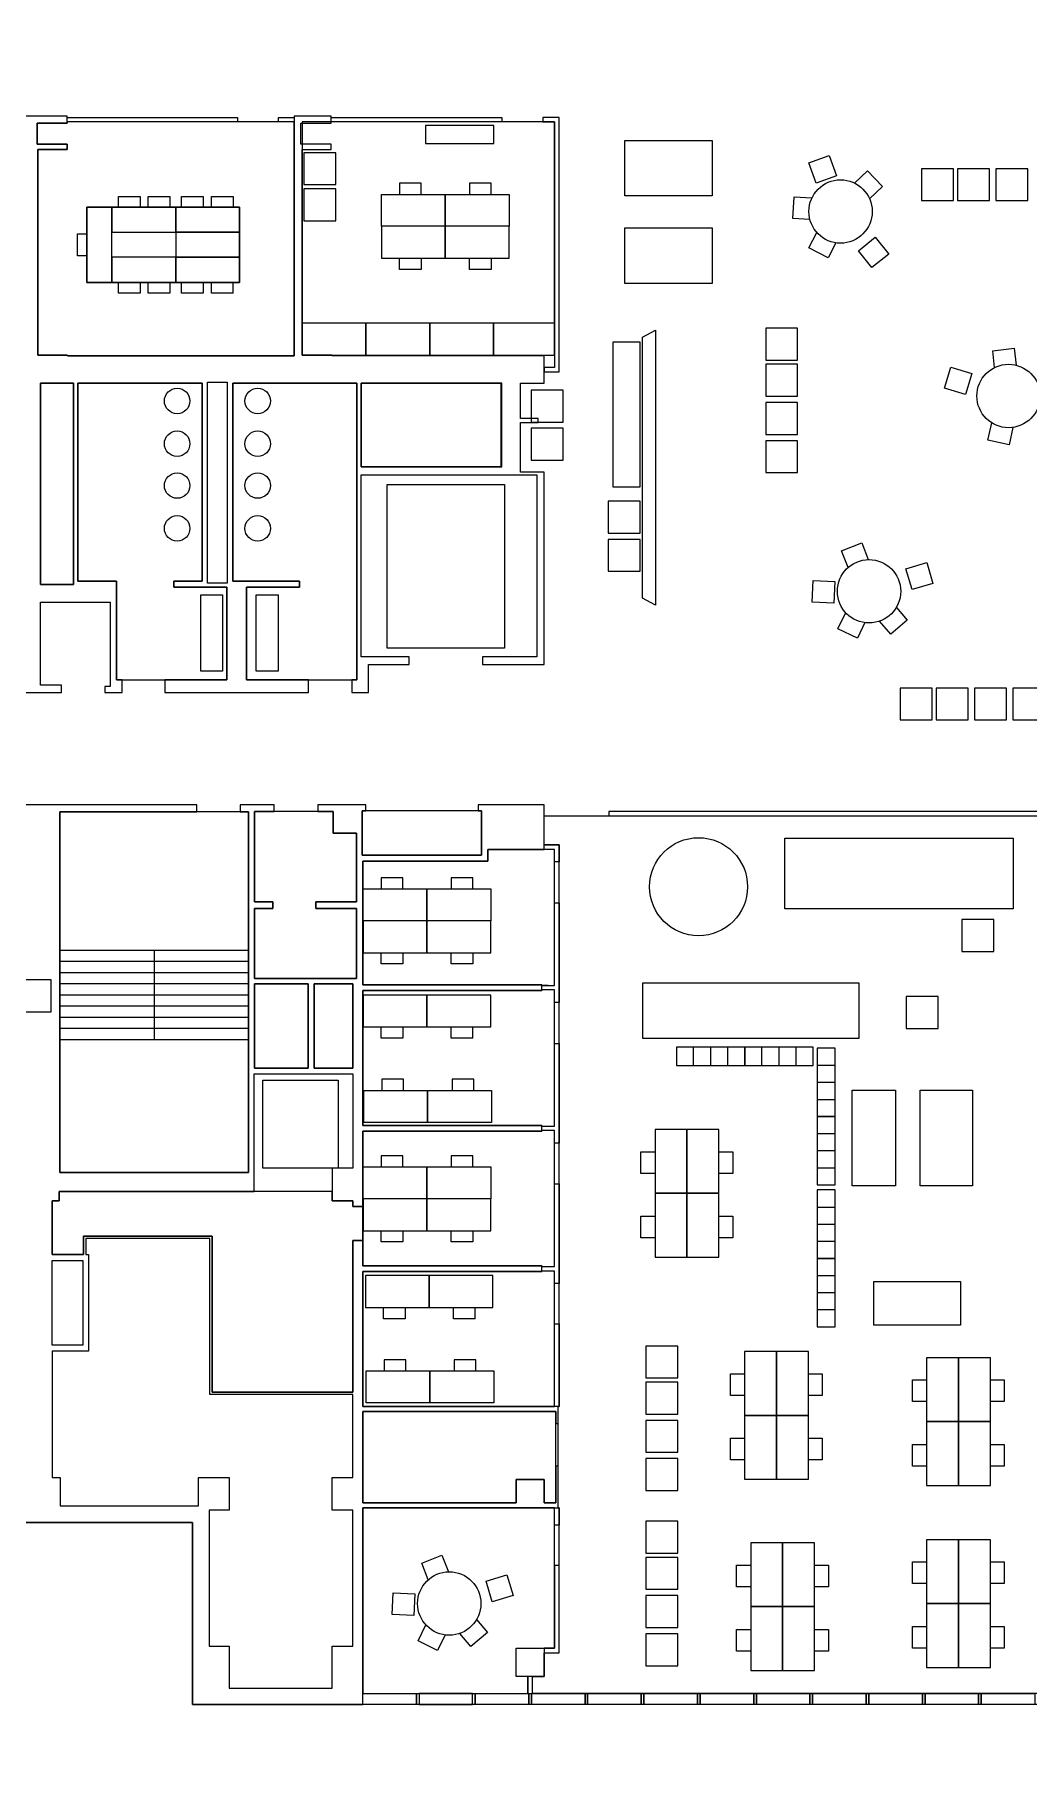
# Model space of a CAD drawing. Extents: x -199 to 9291, y -8332 to -2424.
# Drawn here: x 4863 to 7019, y -8332 to -4594 of the extents above; entities that cross this region are included whole.
import ezdxf

# ---------------------------------------------------------------- set-up
doc = ezdxf.new("R2010")
doc.units = 0
for name, color, linetype in [('0_VOID', 7, 'CONTINUOUS'), ('CHAIR', 142, 'CONTINUOUS'), ('COFFEE', 3, 'CONTINUOUS'), ('ELEVATORS', 2, 'CONTINUOUS'), ('FLOOR', 3, 'CONTINUOUS'), ('FURNITURE', 2, 'CONTINUOUS'), ('MEETING_ROOMS', 1, 'CONTINUOUS'), ('OFFICES', 1, 'CONTINUOUS'), ('STAIRS', 2, 'CONTINUOUS'), ('TOILETS', 40, 'CONTINUOUS'), ('WALLS', 6, 'CONTINUOUS')]:
    doc.layers.add(name, color=color, linetype=linetype)

msp = doc.modelspace()

# ---------------------------------------------------------------- linework, layer by layer
at = {"layer": '0_VOID'}
for points in [[(4876.3, -5786.5), (4947.8, -5786.5), (4947.8, -5350), (4876.3, -5350)], [(5281, -5783.2), (5238.8, -5783.2), (5238.8, -5347.6), (5281, -5347.6)], [(5572, -5350), (5874.4, -5350), (5874.4, -5531.2), (5572, -5531.2)], [(5561.4, -6325.4), (5511.1, -6325.4), (5511.1, -6278.2), (5477.7, -6278.2), (5383.4, -6278.2), (5340.4, -6278.2), (5340.4, -6474.1), (5380.2, -6474.1), (5380.2, -6488.7), (5340.4, -6488.7), (5340.4, -6640.7), (5561.4, -6640.7), (5561.4, -6488.7), (5473.7, -6488.7), (5473.7, -6474.1), (5561.4, -6474.1)], [(5832.9, -6277.4), (5825.6, -6277.4), (5581.8, -6277.4), (5573.6, -6277.4), (5573.6, -6373.3), (5832.9, -6373.3)], [(5340.4, -6835), (5456.6, -6835), (5456.6, -6652.1), (5340.4, -6652.1)], [(5469.6, -6652.1), (5553.3, -6652.1), (5553.3, -6835), (5469.6, -6835)], [(5553.3, -7208.9), (5575.3, -7208.9), (5575.3, -7134.9), (5553.3, -7134.9), (5553.3, -7122.7), (5508.6, -7122.7), (5508.6, -7102.4), (5339.6, -7102.4), (4916.9, -7102.4), (4916.9, -7122.7), (4901.5, -7122.7), (4901.5, -7238.9), (4969.7, -7238.9), (4969.7, -7199.1), (5248.5, -7199.1), (5248.5, -7538), (5553.3, -7538)], [(5553.3, -7542.9), (5243.6, -7542.9), (5243.6, -7204.8), (4974.6, -7204.8), (4974.6, -7238.9), (4980.3, -7238.9), (4980.3, -7448.6), (4901.5, -7448.6), (4901.5, -7722.6), (4919.3, -7722.6), (4919.3, -7784.3), (5219.3, -7784.3), (5219.3, -7722.6), (5285.1, -7722.6), (5285.1, -7793.3), (5242, -7793.3), (5242, -8088.3), (5285.1, -8088.3), (5285.1, -8179.3), (5508.6, -8179.3), (5508.6, -8088.3), (5553.3, -8088.3), (5553.3, -7793.3), (5508.6, -7793.3), (5508.6, -7722.6), (5553.3, -7722.6)], [(5993.9, -7605.5), (5993.9, -7579.5), (5575.3, -7579.5), (5575.3, -7777.8), (5907.7, -7777.8), (5907.7, -7727.4), (5968.7, -7727.4), (5968.7, -7777.8), (5993.9, -7777.8), (5993.9, -7698.2)]]:
    msp.add_lwpolyline(points, close=True, dxfattribs=at)
at = {"layer": 'CHAIR'}
msp.add_line((5293.8, -5154.7), (5293.8, -5131.2), dxfattribs=at)
for points in [[(6602.7, -4900.4), (6558.5, -4916.3), (6542.6, -4872.1), (6586.8, -4856.2), (6602.7, -4900.4)], [(6641.8, -4915.9), (6670, -4889.1), (6702.4, -4923.2), (6674.2, -4949.9)], [(6856.1, -4884.6), (6786.9, -4884.6), (6786.9, -4953.8), (6856.1, -4953.8), (6856.1, -4884.6)], [(6856.1, -4884.6), (6786.9, -4884.6), (6786.9, -4953.8), (6856.1, -4953.8), (6856.1, -4884.6)], [(6934.4, -4884.6), (6865.2, -4884.6), (6865.2, -4953.8), (6934.4, -4953.8), (6934.4, -4884.6)], [(6934.4, -4884.6), (6865.2, -4884.6), (6865.2, -4953.8), (6934.4, -4953.8), (6934.4, -4884.6)], [(7017.3, -4884.6), (6948.1, -4884.6), (6948.1, -4953.8), (7017.3, -4953.8), (7017.3, -4884.6)], [(7017.3, -4884.6), (6948.1, -4884.6), (6948.1, -4953.8), (7017.3, -4953.8), (7017.3, -4884.6)], [(5045.2, -4968.1), (5045.2, -4944.6), (5092.2, -4944.6), (5092.2, -4968.1)], [(5109.8, -4968.1), (5109.8, -4944.6), (5156.8, -4944.6), (5156.8, -4968.1)], [(5182.2, -4968.1), (5182.2, -4944.6), (5229.2, -4944.6), (5229.2, -4968.1)], [(5246.8, -4968.1), (5246.8, -4944.6), (5293.8, -4944.6), (5293.8, -4968.1)], [(6544.8, -4994.8), (6507.5, -4992.3), (6510.6, -4945.4), (6549.2, -4948)], [(4976.7, -5073.2), (4956.9, -5073.2), (4956.9, -5026.2), (4976.7, -5026.2)], [(6601.3, -5045.4), (6584.3, -5077.9), (6542.7, -5056.2), (6559.9, -5023)], [(6649.9, -5062.5), (6686.5, -5033), (6716, -5069.6), (6679.4, -5099.1), (6649.9, -5062.5)], [(5092.2, -5154.7), (5045.2, -5154.7), (5045.2, -5131.2)], [(5092.2, -5131.2), (5092.2, -5154.7)], [(5156.8, -5154.7), (5109.8, -5154.7), (5109.8, -5131.2)], [(5156.8, -5131.2), (5156.8, -5154.7)], [(5229.2, -5154.7), (5182.2, -5154.7), (5182.2, -5131.2)], [(5229.2, -5131.2), (5229.2, -5154.7)], [(5293.8, -5154.7), (5246.8, -5154.7), (5246.8, -5131.2)], [(6518.3, -5299.5), (6518.3, -5230.3), (6449.1, -5230.3), (6449.1, -5299.5), (6518.3, -5299.5)], [(6518.3, -5299.5), (6518.3, -5230.3), (6449.1, -5230.3), (6449.1, -5299.5), (6518.3, -5299.5)], [(6518.3, -5377.8), (6518.3, -5308.6), (6449.1, -5308.6), (6449.1, -5377.8), (6518.3, -5377.8)], [(6518.3, -5377.8), (6518.3, -5308.6), (6449.1, -5308.6), (6449.1, -5377.8), (6518.3, -5377.8)], [(6945.5, -5315.7), (6941.2, -5279.3), (6987.9, -5273.7), (6992.3, -5310.8)], [(6895.7, -5328.9), (6882.1, -5373.9), (6837.1, -5360.3), (6850.7, -5315.3), (6895.7, -5328.9)], [(6518.3, -5460.7), (6518.3, -5391.5), (6449.1, -5391.5), (6449.1, -5460.7), (6518.3, -5460.7)], [(6518.3, -5460.7), (6518.3, -5391.5), (6449.1, -5391.5), (6449.1, -5460.7), (6518.3, -5460.7)], [(6985, -5445.5), (6976.8, -5483.5), (6930.9, -5473.6), (6939.1, -5435.6)], [(6518.3, -5543.6), (6518.3, -5474.4), (6449.1, -5474.4), (6449.1, -5543.6), (6518.3, -5543.6)], [(6518.3, -5543.6), (6518.3, -5474.4), (6449.1, -5474.4), (6449.1, -5543.6), (6518.3, -5543.6)], [(6627.7, -5749.5), (6613.5, -5713.2), (6657.3, -5696.1), (6671.4, -5732.3)], [(6766.5, -5797.3), (6753.1, -5752.3), (6798.1, -5738.8), (6811.5, -5783.8), (6766.5, -5797.3)], [(6598.6, -5779.8), (6596.6, -5826.8), (6549.7, -5824.8), (6551.6, -5777.9), (6598.6, -5779.8)], [(6664.2, -5869), (6647.8, -5902.7), (6605.5, -5882.1), (6622.5, -5847.3)], [(6732.3, -5835.9), (6756, -5863.8), (6720.2, -5894.2), (6696, -5865.7)], [(6809.7, -6010.9), (6740.5, -6010.9), (6740.5, -6080.1), (6809.7, -6080.1), (6809.7, -6010.9)], [(6809.7, -6010.9), (6740.5, -6010.9), (6740.5, -6080.1), (6809.7, -6080.1), (6809.7, -6010.9)], [(6888, -6010.9), (6818.8, -6010.9), (6818.8, -6080.1), (6888, -6080.1), (6888, -6010.9)], [(6888, -6010.9), (6818.8, -6010.9), (6818.8, -6080.1), (6888, -6080.1), (6888, -6010.9)], [(6970.9, -6010.9), (6901.7, -6010.9), (6901.7, -6080.1), (6970.9, -6080.1), (6970.9, -6010.9)], [(6970.9, -6010.9), (6901.7, -6010.9), (6901.7, -6080.1), (6970.9, -6080.1), (6970.9, -6010.9)], [(7053.8, -6010.9), (6984.6, -6010.9), (6984.6, -6080.1), (7053.8, -6080.1), (7053.8, -6010.9)], [(7053.8, -6010.9), (6984.6, -6010.9), (6984.6, -6080.1), (7053.8, -6080.1), (7053.8, -6010.9)], [(5662, -6422.1), (5615.1, -6422.1), (5615.1, -6446.3)], [(5662, -6446.3), (5662, -6422.1)], [(5814, -6422.1), (5767, -6422.1), (5767, -6446.3)], [(5814, -6446.3), (5814, -6422.1)], [(5662, -6609), (5615.1, -6609), (5615.1, -6584.8)], [(5662, -6584.8), (5662, -6609)], [(5814, -6609), (5767, -6609), (5767, -6584.8)], [(5814, -6584.8), (5814, -6609)], [(5662.2, -6770.1), (5615.2, -6770.1), (5615.2, -6745.8)], [(5662.2, -6745.8), (5662.2, -6770.1)], [(5814.2, -6770.1), (5767.2, -6770.1), (5767.2, -6745.8)], [(5814.2, -6770.1), (5814.2, -6745.8)], [(5663.8, -6859.1), (5616.8, -6859.1), (5616.8, -6883.4)], [(5663.8, -6883.4), (5663.8, -6859.1)], [(5815.8, -6859.1), (5768.8, -6859.1), (5768.8, -6883.4)], [(5815.8, -6883.4), (5815.8, -6859.1)], [(5662, -7024.9), (5615.1, -7024.9), (5615.1, -7049.1)], [(5662, -7049.1), (5662, -7024.9)], [(5814, -7024.9), (5767, -7024.9), (5767, -7049.1)], [(5814, -7049.1), (5814, -7024.9)], [(6347.4, -7016.3), (6377.4, -7016.3), (6377.4, -7063.3)], [(6377.4, -7063.3), (6347.4, -7063.3)], [(6347.4, -7156.2), (6377.4, -7156.2), (6377.4, -7203.2)], [(5662, -7211.8), (5615.1, -7211.8), (5615.1, -7187.5)], [(5662, -7187.5), (5662, -7211.8)], [(5814, -7211.8), (5767, -7211.8), (5767, -7187.5)], [(5814, -7187.5), (5814, -7211.8)], [(6377.4, -7203.2), (6347.4, -7203.2)], [(5667.1, -7378.5), (5620.1, -7378.5), (5620.1, -7354.2)], [(5667.1, -7354.2), (5667.1, -7378.5)], [(5819.1, -7378.5), (5772.1, -7378.5), (5772.1, -7354.2)], [(5819.1, -7378.5), (5819.1, -7354.2)], [(5668.7, -7467.5), (5621.7, -7467.5), (5621.7, -7491.8)], [(5668.7, -7491.8), (5668.7, -7467.5)], [(5820.7, -7467.5), (5773.7, -7467.5), (5773.7, -7491.8)], [(5820.7, -7491.8), (5820.7, -7467.5)], [(6403.1, -7544.9), (6372.5, -7544.9), (6372.5, -7497.9), (6403.1, -7497.9)], [(6541.5, -7497.9), (6571.5, -7497.9), (6571.5, -7544.9)], [(6798, -7558.3), (6767.4, -7558.3), (6767.4, -7511.3), (6798, -7511.3)], [(6936.5, -7511.3), (6966.4, -7511.3), (6966.4, -7558.3)], [(6571.5, -7544.9), (6541.5, -7544.9)], [(6966.4, -7558.3), (6936.5, -7558.3)], [(6403.1, -7684.8), (6372.5, -7684.8), (6372.5, -7637.8), (6403.1, -7637.8)], [(6541.5, -7637.8), (6571.5, -7637.8), (6571.5, -7684.8)], [(6798, -7698.2), (6767.4, -7698.2), (6767.4, -7651.2), (6798, -7651.2)], [(6936.5, -7651.2), (6966.4, -7651.2), (6966.4, -7698.2)], [(6571.5, -7684.8), (6541.5, -7684.8)], [(6966.4, -7698.2), (6936.5, -7698.2)], [(5717.2, -7944.6), (5703, -7908.3), (5746.8, -7891.2), (5760.9, -7927.4)], [(6416.5, -7959.6), (6385.9, -7959.6), (6385.9, -7912.6), (6416.5, -7912.6)], [(6554.9, -7912.6), (6584.9, -7912.6), (6584.9, -7959.6)], [(6798, -7952.9), (6767.4, -7952.9), (6767.4, -7905.9), (6798, -7905.9)], [(6936.5, -7905.9), (6966.4, -7905.9), (6966.4, -7952.9)], [(5856.1, -7992.4), (5842.6, -7947.3), (5887.6, -7933.9), (5901.1, -7978.9), (5856.1, -7992.4)], [(6584.9, -7959.6), (6554.9, -7959.6)], [(6966.4, -7952.9), (6936.5, -7952.9)], [(5688.1, -7974.9), (5686.2, -8021.8), (5639.2, -8019.9), (5641.1, -7972.9), (5688.1, -7974.9)], [(5821.8, -8030.9), (5845.5, -8058.9), (5809.7, -8089.3), (5785.5, -8060.8)], [(5753.7, -8064.1), (5737.3, -8097.7), (5695.1, -8077.1), (5712, -8042.4)], [(6416.5, -8099.5), (6385.9, -8099.5), (6385.9, -8052.5), (6416.5, -8052.5)], [(6554.9, -8052.5), (6584.9, -8052.5), (6584.9, -8099.5)], [(6798, -8092.8), (6767.4, -8092.8), (6767.4, -8045.8), (6798, -8045.8)], [(6936.5, -8045.8), (6966.4, -8045.8), (6966.4, -8092.8)], [(6584.9, -8099.5), (6554.9, -8099.5)], [(6966.4, -8092.8), (6936.5, -8092.8)]]:
    msp.add_lwpolyline(points, dxfattribs=at)
at = {"layer": 'COFFEE'}
msp.add_lwpolyline([(5991, -4783.1), (5443.6, -4783.1), (5443.6, -5289), (5991, -5289)], close=True, dxfattribs=at)
msp.add_lwpolyline([(5991, -4783.1), (5443.6, -4783.1), (5443.6, -5289), (5991, -5289)], close=True, dxfattribs=at)
for points in [[(5711, -4830.2), (5859.3, -4830.2), (5859.3, -4790.7), (5711, -4790.7), (5711, -4830.2)], [(5516.9, -4919.1), (5516.9, -4849.9), (5447.7, -4849.9), (5447.7, -4919.1), (5516.9, -4919.1)], [(5516.9, -4919.1), (5516.9, -4849.9), (5447.7, -4849.9), (5447.7, -4919.1), (5516.9, -4919.1)], [(5516.9, -4997.4), (5516.9, -4928.2), (5447.7, -4928.2), (5447.7, -4997.4), (5516.9, -4997.4)], [(5516.9, -4997.4), (5516.9, -4928.2), (5447.7, -4928.2), (5447.7, -4997.4), (5516.9, -4997.4)], [(5701.8, -4916), (5654.8, -4916), (5654.8, -4940.2)], [(5701.8, -4940.2), (5701.8, -4916)], [(5853.8, -4916), (5806.8, -4916), (5806.8, -4940.2)], [(5853.8, -4940.2), (5853.8, -4916)], [(5753.9, -4940.2), (5753.9, -5009.4), (5615.5, -5009.4), (5615.5, -4940.2), (5753.9, -4940.2)], [(5753.9, -4940.2), (5753.9, -5009.4), (5615.5, -5009.4), (5615.5, -4940.2), (5753.9, -4940.2)], [(5892.4, -4940.2), (5892.4, -5009.4), (5753.9, -5009.4), (5753.9, -4940.2), (5892.4, -4940.2)], [(5892.4, -4940.2), (5892.4, -5009.4), (5753.9, -5009.4), (5753.9, -4940.2), (5892.4, -4940.2)], [(5753.9, -5078.7), (5753.9, -5009.4), (5615.5, -5009.4), (5615.5, -5078.7), (5753.9, -5078.7)], [(5753.9, -5078.7), (5753.9, -5009.4), (5615.5, -5009.4), (5615.5, -5078.7), (5753.9, -5078.7)], [(5892.4, -5078.7), (5892.4, -5009.4), (5753.9, -5009.4), (5753.9, -5078.7), (5892.4, -5078.7)], [(5892.4, -5078.7), (5892.4, -5009.4), (5753.9, -5009.4), (5753.9, -5078.7), (5892.4, -5078.7)], [(5701.8, -5102.9), (5654.8, -5102.9), (5654.8, -5078.7)], [(5701.8, -5078.7), (5701.8, -5102.9)], [(5853.8, -5102.9), (5806.8, -5102.9), (5806.8, -5078.7)], [(5853.8, -5078.7), (5853.8, -5102.9)], [(5582, -5289), (5582, -5219.8), (5443.6, -5219.8), (5443.6, -5289), (5582, -5289)], [(5582, -5289), (5582, -5219.8), (5443.6, -5219.8), (5443.6, -5289), (5582, -5289)], [(5720.4, -5289), (5720.4, -5219.8), (5582, -5219.8), (5582, -5289), (5720.4, -5289)], [(5720.4, -5289), (5720.4, -5219.8), (5582, -5219.8), (5582, -5289), (5720.4, -5289)], [(5858.8, -5289), (5858.8, -5219.8), (5720.4, -5219.8), (5720.4, -5289), (5858.8, -5289)], [(5858.8, -5289), (5858.8, -5219.8), (5720.4, -5219.8), (5720.4, -5289), (5858.8, -5289)], [(5991, -5289), (5991, -5219.8), (5858.8, -5219.8), (5858.8, -5289), (5991, -5289)], [(5991, -5289), (5991, -5219.8), (5858.8, -5219.8), (5858.8, -5289), (5991, -5289)]]:
    msp.add_lwpolyline(points, dxfattribs=at)
at = {"layer": 'ELEVATORS'}
for points in [[(5628.1, -5569.4), (5882.5, -5569.4), (5882.5, -5924.6), (5628.1, -5924.6)], [(5358.2, -6861), (5521.6, -6861), (5521.6, -7052), (5358.2, -7052)]]:
    msp.add_lwpolyline(points, close=True, dxfattribs=at)
at = {"layer": 'FLOOR'}
msp.add_lwpolyline([(-198.9, -3331.8), (4799.9, -3331.8), (4799.9, -3489.5), (5206.3, -3489.5), (5206.3, -2423.9), (9290.6, -2423.9), (9290.6, -8215.1), (5206.3, -8215.1), (5206.3, -7820.1), (4799.9, -7820.1), (4799.9, -8332.2), (-198.9, -8332.2)], close=True, dxfattribs=at)
at = {"layer": 'FURNITURE'}
for points in [[(6143.3, -4823.2), (6333, -4823.2), (6333, -4943.8), (6143.3, -4943.8)], [(5307.9, -5131.2), (4976.7, -5131.2), (4976.7, -4968.1), (5307.9, -4968.1)], [(6143.3, -5012.8), (6333, -5012.8), (6333, -5133.4), (6143.3, -5133.4)], [(6490.5, -6336), (6985.8, -6336), (6985.8, -6489.9), (6490.5, -6489.9)], [(6182.6, -6650.4), (6651.2, -6650.4), (6651.2, -6770.8), (6182.6, -6770.8)], [(6636.7, -6883.1), (6730.4, -6883.1), (6730.4, -7090.5), (6636.7, -7090.5)], [(6783.9, -6883.1), (6897.7, -6883.1), (6897.7, -7090.5), (6783.9, -7090.5)], [(6683.5, -7297.8), (6871.1, -7297.8), (6871.1, -7392.7), (6683.5, -7392.7)]]:
    msp.add_lwpolyline(points, close=True, dxfattribs=at)
for points in [[(5031.1, -4968.1), (4976.7, -4968.1), (4976.7, -5131.2), (5031.1, -5131.2), (5031.1, -4968.1)], [(5031.1, -4968.1), (4976.7, -4968.1), (4976.7, -5131.2), (5031.1, -5131.2), (5031.1, -4968.1)], [(5169.5, -5022.5), (5169.5, -4968.1), (5031.1, -4968.1), (5031.1, -5022.5), (5169.5, -5022.5)], [(5169.5, -5022.5), (5169.5, -4968.1), (5031.1, -4968.1), (5031.1, -5022.5), (5169.5, -5022.5)], [(5307.9, -5022.5), (5307.9, -4968.1), (5169.5, -4968.1), (5169.5, -5022.5), (5307.9, -5022.5)], [(5307.9, -5022.5), (5307.9, -4968.1), (5169.5, -4968.1), (5169.5, -5022.5), (5307.9, -5022.5)], [(5307.9, -5076.8), (5307.9, -5022.5), (5169.5, -5022.5), (5169.5, -5076.8), (5307.9, -5076.8)], [(5307.9, -5076.8), (5307.9, -5022.5), (5169.5, -5022.5), (5169.5, -5076.8), (5307.9, -5076.8)], [(5169.5, -5131.2), (5169.5, -5076.8), (5031.1, -5076.8), (5031.1, -5131.2), (5169.5, -5131.2)], [(5169.5, -5131.2), (5169.5, -5076.8), (5031.1, -5076.8), (5031.1, -5131.2), (5169.5, -5131.2)], [(5307.9, -5131.2), (5307.9, -5076.8), (5169.5, -5076.8), (5169.5, -5131.2), (5307.9, -5131.2)], [(5307.9, -5131.2), (5307.9, -5076.8), (5169.5, -5076.8), (5169.5, -5131.2), (5307.9, -5131.2)], [(6117.7, -5574.3), (6177, -5574.3), (6177, -5260.5), (6117.7, -5260.5), (6117.7, -5574.3)], [(6009.6, -5433.9), (6009.6, -5364.7), (5940.4, -5364.7), (5940.4, -5433.9), (6009.6, -5433.9)], [(6009.6, -5433.9), (6009.6, -5364.7), (5940.4, -5364.7), (5940.4, -5433.9), (6009.6, -5433.9)], [(6009.6, -5516.8), (6009.6, -5447.6), (5940.4, -5447.6), (5940.4, -5516.8), (6009.6, -5516.8)], [(6009.6, -5516.8), (6009.6, -5447.6), (5940.4, -5447.6), (5940.4, -5516.8), (6009.6, -5516.8)], [(6176.9, -5674.7), (6176.9, -5605.5), (6107.7, -5605.5), (6107.7, -5674.7), (6176.9, -5674.7)], [(6176.9, -5674.7), (6176.9, -5605.5), (6107.7, -5605.5), (6107.7, -5674.7), (6176.9, -5674.7)], [(6176.9, -5757.6), (6176.9, -5688.4), (6107.7, -5688.4), (6107.7, -5757.6), (6176.9, -5757.6)], [(6176.9, -5757.6), (6176.9, -5688.4), (6107.7, -5688.4), (6107.7, -5757.6), (6176.9, -5757.6)], [(5714.1, -6446.3), (5714.1, -6515.6), (5575.7, -6515.6), (5575.7, -6446.3), (5714.1, -6446.3)], [(5714.1, -6446.3), (5714.1, -6515.6), (5575.7, -6515.6), (5575.7, -6446.3), (5714.1, -6446.3)], [(5852.6, -6446.3), (5852.6, -6515.6), (5714.1, -6515.6), (5714.1, -6446.3), (5852.6, -6446.3)], [(5852.6, -6446.3), (5852.6, -6515.6), (5714.1, -6515.6), (5714.1, -6446.3), (5852.6, -6446.3)], [(5714.1, -6584.8), (5714.1, -6515.6), (5575.7, -6515.6), (5575.7, -6584.8), (5714.1, -6584.8)], [(5714.1, -6584.8), (5714.1, -6515.6), (5575.7, -6515.6), (5575.7, -6584.8), (5714.1, -6584.8)], [(5852.6, -6584.8), (5852.6, -6515.6), (5714.1, -6515.6), (5714.1, -6584.8), (5852.6, -6584.8)], [(5852.6, -6584.8), (5852.6, -6515.6), (5714.1, -6515.6), (5714.1, -6584.8), (5852.6, -6584.8)], [(6943.6, -6512.6), (6874.4, -6512.6), (6874.4, -6581.8), (6943.6, -6581.8), (6943.6, -6512.6)], [(4899.7, -6713.1), (4899.7, -6643.9), (4830.5, -6643.9), (4830.5, -6713.1), (4899.7, -6713.1)], [(5714.3, -6745.8), (5714.3, -6676.6), (5575.9, -6676.6), (5575.9, -6745.8), (5714.3, -6745.8)], [(5714.3, -6745.8), (5714.3, -6676.6), (5575.9, -6676.6), (5575.9, -6745.8), (5714.3, -6745.8)], [(5852.7, -6745.8), (5852.7, -6676.6), (5714.3, -6676.6), (5714.3, -6745.8), (5852.7, -6745.8)], [(5852.7, -6745.8), (5852.7, -6676.6), (5714.3, -6676.6), (5714.3, -6745.8), (5852.7, -6745.8)], [(6823.1, -6679.9), (6753.9, -6679.9), (6753.9, -6749.1), (6823.1, -6749.1), (6823.1, -6679.9)], [(6255.5, -6829.4), (6403.8, -6829.4), (6403.8, -6789.9), (6255.5, -6789.9), (6255.5, -6829.4)], [(6292.6, -6829.4), (6292.6, -6789.9)], [(6292.6, -6829.4), (6292.6, -6789.9)], [(6329.7, -6829.4), (6329.7, -6789.9)], [(6329.7, -6829.4), (6329.7, -6789.9)], [(6366.7, -6829.4), (6366.7, -6789.9)], [(6366.7, -6829.4), (6366.7, -6789.9)], [(6403.8, -6829.4), (6552.1, -6829.4), (6552.1, -6789.9), (6403.8, -6789.9), (6403.8, -6829.4)], [(6440.9, -6829.4), (6440.9, -6789.9)], [(6440.9, -6829.4), (6440.9, -6789.9)], [(6478, -6829.4), (6478, -6789.9)], [(6478, -6829.4), (6478, -6789.9)], [(6515, -6829.4), (6515, -6789.9)], [(6515, -6829.4), (6515, -6789.9)], [(6560.4, -6791.5), (6560.4, -6939.8), (6599.9, -6939.8), (6599.9, -6791.5), (6560.4, -6791.5)], [(6560.4, -6828.5), (6599.9, -6828.5)], [(6560.4, -6828.5), (6599.9, -6828.5)], [(6560.4, -6865.6), (6599.9, -6865.6)], [(6560.4, -6865.6), (6599.9, -6865.6)], [(5715.9, -6883.4), (5715.9, -6952.6), (5577.5, -6952.6), (5577.5, -6883.4), (5715.9, -6883.4)], [(5715.9, -6883.4), (5715.9, -6952.6), (5577.5, -6952.6), (5577.5, -6883.4), (5715.9, -6883.4)], [(5854.4, -6883.4), (5854.4, -6952.6), (5715.9, -6952.6), (5715.9, -6883.4), (5854.4, -6883.4)], [(5854.4, -6883.4), (5854.4, -6952.6), (5715.9, -6952.6), (5715.9, -6883.4), (5854.4, -6883.4)], [(6560.4, -6902.7), (6599.9, -6902.7)], [(6560.4, -6902.7), (6599.9, -6902.7)], [(6560.4, -6939.8), (6560.4, -7088.1), (6599.9, -7088.1), (6599.9, -6939.8), (6560.4, -6939.8)], [(6278.2, -6968), (6209, -6968), (6209, -7106.4), (6278.2, -7106.4), (6278.2, -6968)], [(6278.2, -6968), (6209, -6968), (6209, -7106.4), (6278.2, -7106.4), (6278.2, -6968)], [(6347.4, -6968), (6278.2, -6968), (6278.2, -7106.4), (6347.4, -7106.4), (6347.4, -6968)], [(6347.4, -6968), (6278.2, -6968), (6278.2, -7106.4), (6347.4, -7106.4), (6347.4, -6968)], [(6560.4, -6976.8), (6599.9, -6976.8)], [(6560.4, -6976.8), (6599.9, -6976.8)], [(6209, -7063.3), (6178.4, -7063.3), (6178.4, -7016.3), (6209, -7016.3)], [(6560.4, -7013.9), (6599.9, -7013.9)], [(6560.4, -7013.9), (6599.9, -7013.9)], [(5714.1, -7049.1), (5714.1, -7118.3), (5575.7, -7118.3), (5575.7, -7049.1), (5714.1, -7049.1)], [(5714.1, -7049.1), (5714.1, -7118.3), (5575.7, -7118.3), (5575.7, -7049.1), (5714.1, -7049.1)], [(5852.6, -7049.1), (5852.6, -7118.3), (5714.1, -7118.3), (5714.1, -7049.1), (5852.6, -7049.1)], [(5852.6, -7049.1), (5852.6, -7118.3), (5714.1, -7118.3), (5714.1, -7049.1), (5852.6, -7049.1)], [(6560.4, -7051), (6599.9, -7051)], [(6560.4, -7051), (6599.9, -7051)], [(6560.4, -7099.2), (6560.4, -7247.5), (6599.9, -7247.5), (6599.9, -7099.2), (6560.4, -7099.2)], [(5714.1, -7187.5), (5714.1, -7118.3), (5575.7, -7118.3), (5575.7, -7187.5), (5714.1, -7187.5)], [(5714.1, -7187.5), (5714.1, -7118.3), (5575.7, -7118.3), (5575.7, -7187.5), (5714.1, -7187.5)], [(5852.6, -7187.5), (5852.6, -7118.3), (5714.1, -7118.3), (5714.1, -7187.5), (5852.6, -7187.5)], [(5852.6, -7187.5), (5852.6, -7118.3), (5714.1, -7118.3), (5714.1, -7187.5), (5852.6, -7187.5)], [(6278.2, -7106.4), (6209, -7106.4), (6209, -7244.8), (6278.2, -7244.8), (6278.2, -7106.4)], [(6278.2, -7106.4), (6209, -7106.4), (6209, -7244.8), (6278.2, -7244.8), (6278.2, -7106.4)], [(6347.4, -7106.4), (6278.2, -7106.4), (6278.2, -7244.8), (6347.4, -7244.8), (6347.4, -7106.4)], [(6347.4, -7106.4), (6278.2, -7106.4), (6278.2, -7244.8), (6347.4, -7244.8), (6347.4, -7106.4)], [(6560.4, -7136.2), (6599.9, -7136.2)], [(6560.4, -7136.2), (6599.9, -7136.2)], [(6209, -7203.2), (6178.4, -7203.2), (6178.4, -7156.2), (6209, -7156.2)], [(6560.4, -7173.3), (6599.9, -7173.3)], [(6560.4, -7173.3), (6599.9, -7173.3)], [(6560.4, -7210.4), (6599.9, -7210.4)], [(6560.4, -7210.4), (6599.9, -7210.4)], [(6560.4, -7247.5), (6560.4, -7395.8), (6599.9, -7395.8), (6599.9, -7247.5), (6560.4, -7247.5)], [(5719.2, -7354.2), (5719.2, -7285), (5580.8, -7285), (5580.8, -7354.2), (5719.2, -7354.2)], [(5719.2, -7354.2), (5719.2, -7285), (5580.8, -7285), (5580.8, -7354.2), (5719.2, -7354.2)], [(5857.6, -7354.2), (5857.6, -7285), (5719.2, -7285), (5719.2, -7354.2), (5857.6, -7354.2)], [(5857.6, -7354.2), (5857.6, -7285), (5719.2, -7285), (5719.2, -7354.2), (5857.6, -7354.2)], [(6560.4, -7284.5), (6599.9, -7284.5)], [(6560.4, -7284.5), (6599.9, -7284.5)], [(6560.4, -7321.6), (6599.9, -7321.6)], [(6560.4, -7321.6), (6599.9, -7321.6)], [(6560.4, -7358.7), (6599.9, -7358.7)], [(6560.4, -7358.7), (6599.9, -7358.7)], [(6258.2, -7506.8), (6258.2, -7437.6), (6189, -7437.6), (6189, -7506.8), (6258.2, -7506.8)], [(6258.2, -7506.8), (6258.2, -7437.6), (6189, -7437.6), (6189, -7506.8), (6258.2, -7506.8)], [(6472.3, -7449.6), (6403.1, -7449.6), (6403.1, -7588), (6472.3, -7588), (6472.3, -7449.6)], [(6472.3, -7449.6), (6403.1, -7449.6), (6403.1, -7588), (6472.3, -7588), (6472.3, -7449.6)], [(6541.5, -7449.6), (6472.3, -7449.6), (6472.3, -7588), (6541.5, -7588), (6541.5, -7449.6)], [(6541.5, -7449.6), (6472.3, -7449.6), (6472.3, -7588), (6541.5, -7588), (6541.5, -7449.6)], [(6867.3, -7463), (6798, -7463), (6798, -7601.4), (6867.3, -7601.4), (6867.3, -7463)], [(6867.3, -7463), (6798, -7463), (6798, -7601.4), (6867.3, -7601.4), (6867.3, -7463)], [(6936.5, -7463), (6867.3, -7463), (6867.3, -7601.4), (6936.5, -7601.4), (6936.5, -7463)], [(6936.5, -7463), (6867.3, -7463), (6867.3, -7601.4), (6936.5, -7601.4), (6936.5, -7463)], [(5720.8, -7491.8), (5720.8, -7561), (5582.4, -7561), (5582.4, -7491.8), (5720.8, -7491.8)], [(5720.8, -7491.8), (5720.8, -7561), (5582.4, -7561), (5582.4, -7491.8), (5720.8, -7491.8)], [(5859.2, -7491.8), (5859.2, -7561), (5720.8, -7561), (5720.8, -7491.8), (5859.2, -7491.8)], [(5859.2, -7491.8), (5859.2, -7561), (5720.8, -7561), (5720.8, -7491.8), (5859.2, -7491.8)], [(6258.2, -7585.1), (6258.2, -7515.9), (6189, -7515.9), (6189, -7585.1), (6258.2, -7585.1)], [(6258.2, -7585.1), (6258.2, -7515.9), (6189, -7515.9), (6189, -7585.1), (6258.2, -7585.1)], [(6472.3, -7588), (6403.1, -7588), (6403.1, -7726.4), (6472.3, -7726.4), (6472.3, -7588)], [(6472.3, -7588), (6403.1, -7588), (6403.1, -7726.4), (6472.3, -7726.4), (6472.3, -7588)], [(6541.5, -7588), (6472.3, -7588), (6472.3, -7726.4), (6541.5, -7726.4), (6541.5, -7588)], [(6541.5, -7588), (6472.3, -7588), (6472.3, -7726.4), (6541.5, -7726.4), (6541.5, -7588)], [(6258.2, -7668), (6258.2, -7598.8), (6189, -7598.8), (6189, -7668), (6258.2, -7668)], [(6258.2, -7668), (6258.2, -7598.8), (6189, -7598.8), (6189, -7668), (6258.2, -7668)], [(6867.3, -7601.4), (6798, -7601.4), (6798, -7739.8), (6867.3, -7739.8), (6867.3, -7601.4)], [(6867.3, -7601.4), (6798, -7601.4), (6798, -7739.8), (6867.3, -7739.8), (6867.3, -7601.4)], [(6936.5, -7601.4), (6867.3, -7601.4), (6867.3, -7739.8), (6936.5, -7739.8), (6936.5, -7601.4)], [(6936.5, -7601.4), (6867.3, -7601.4), (6867.3, -7739.8), (6936.5, -7739.8), (6936.5, -7601.4)], [(6258.2, -7750.9), (6258.2, -7681.7), (6189, -7681.7), (6189, -7750.9), (6258.2, -7750.9)], [(6258.2, -7750.9), (6258.2, -7681.7), (6189, -7681.7), (6189, -7750.9), (6258.2, -7750.9)], [(6258.2, -7887), (6258.2, -7817.8), (6189, -7817.8), (6189, -7887), (6258.2, -7887)], [(6258.2, -7887), (6258.2, -7817.8), (6189, -7817.8), (6189, -7887), (6258.2, -7887)], [(6485.7, -7864.3), (6416.5, -7864.3), (6416.5, -8002.7), (6485.7, -8002.7), (6485.7, -7864.3)], [(6485.7, -7864.3), (6416.5, -7864.3), (6416.5, -8002.7), (6485.7, -8002.7), (6485.7, -7864.3)], [(6554.9, -7864.3), (6485.7, -7864.3), (6485.7, -8002.7), (6554.9, -8002.7), (6554.9, -7864.3)], [(6554.9, -7864.3), (6485.7, -7864.3), (6485.7, -8002.7), (6554.9, -8002.7), (6554.9, -7864.3)], [(6867.3, -7857.7), (6798, -7857.7), (6798, -7996.1), (6867.3, -7996.1), (6867.3, -7857.7)], [(6867.3, -7857.7), (6798, -7857.7), (6798, -7996.1), (6867.3, -7996.1), (6867.3, -7857.7)], [(6936.5, -7857.7), (6867.3, -7857.7), (6867.3, -7996.1), (6936.5, -7996.1), (6936.5, -7857.7)], [(6936.5, -7857.7), (6867.3, -7857.7), (6867.3, -7996.1), (6936.5, -7996.1), (6936.5, -7857.7)], [(6258.2, -7965.2), (6258.2, -7896), (6189, -7896), (6189, -7965.2), (6258.2, -7965.2)], [(6258.2, -7965.2), (6258.2, -7896), (6189, -7896), (6189, -7965.2), (6258.2, -7965.2)], [(6258.2, -8048.1), (6258.2, -7978.9), (6189, -7978.9), (6189, -8048.1), (6258.2, -8048.1)], [(6258.2, -8048.1), (6258.2, -7978.9), (6189, -7978.9), (6189, -8048.1), (6258.2, -8048.1)], [(6867.3, -7996.1), (6798, -7996.1), (6798, -8134.5), (6867.3, -8134.5), (6867.3, -7996.1)], [(6867.3, -7996.1), (6798, -7996.1), (6798, -8134.5), (6867.3, -8134.5), (6867.3, -7996.1)], [(6936.5, -7996.1), (6867.3, -7996.1), (6867.3, -8134.5), (6936.5, -8134.5), (6936.5, -7996.1)], [(6936.5, -7996.1), (6867.3, -7996.1), (6867.3, -8134.5), (6936.5, -8134.5), (6936.5, -7996.1)], [(6485.7, -8002.7), (6416.5, -8002.7), (6416.5, -8141.2), (6485.7, -8141.2), (6485.7, -8002.7)], [(6485.7, -8002.7), (6416.5, -8002.7), (6416.5, -8141.2), (6485.7, -8141.2), (6485.7, -8002.7)], [(6554.9, -8002.7), (6485.7, -8002.7), (6485.7, -8141.2), (6554.9, -8141.2), (6554.9, -8002.7)], [(6554.9, -8002.7), (6485.7, -8002.7), (6485.7, -8141.2), (6554.9, -8141.2), (6554.9, -8002.7)], [(6258.2, -8131), (6258.2, -8061.8), (6189, -8061.8), (6189, -8131), (6258.2, -8131)], [(6258.2, -8131), (6258.2, -8061.8), (6189, -8061.8), (6189, -8131), (6258.2, -8131)]]:
    msp.add_lwpolyline(points, dxfattribs=at)
for centre in [(6611.3, -4977.4), (6975.6, -5377.5), (6673.1, -5801), (5762.7, -7996)]:
    msp.add_circle(centre, 68.7, dxfattribs=at)
at = {"layer": 'MEETING_ROOMS'}
msp.add_lwpolyline([(5426.5, -4783.1), (5392.4, -4783.1), (5303.8, -4783.1), (4934, -4783.1), (4934, -4785.9), (4868.9, -4785.9), (4868.9, -4831.4), (4934, -4831.4), (4934, -4842.8), (4870.6, -4842.8), (4870.6, -5289), (4934.8, -5289), (4934.8, -5290.7), (5426.5, -5290.7)], close=True, dxfattribs=at)
at = {"layer": 'OFFICES'}
msp.add_lwpolyline([(7154.5, -8191.5), (5943.1, -8191.5), (5943.1, -8154.2), (5968.7, -8154.2), (5968.7, -8102.9), (6000.8, -8102.9), (6000.8, -7788.4), (5998.7, -7788.4), (5998.7, -7568.9), (6000.8, -7568.9), (6000.8, -6351), (5968.7, -6351), (5968.7, -6288), (7400.8, -6288)], dxfattribs=at)
for points in [[(5991, -6476.5), (5991, -6387.9), (5991, -6360.7), (5968.7, -6360.7), (5968.7, -6361.1), (5846.7, -6361.1), (5846.7, -6386.3), (5575.3, -6386.3), (5575.3, -6654.5), (5963.8, -6654.5), (5991, -6655.8)], [(5991, -6781.3), (5991, -6692.7), (5991, -6665.5), (5963.8, -6665.5), (5963.8, -6666.7), (5575.3, -6666.7), (5575.3, -6959.3), (5963.8, -6959.3), (5963.8, -6960.6), (5991, -6960.6)], [(5991, -7086.1), (5991, -6997.5), (5991, -6970.3), (5963.8, -6970.3), (5963.8, -6971.5), (5575.3, -6971.5), (5575.3, -7134.9), (5575.3, -7208.9), (5575.3, -7264.1), (5963.8, -7264.1), (5963.8, -7265.4), (5991, -7265.4)], [(5991, -7389.7), (5991, -7302.3), (5991, -7275.1), (5963.8, -7275.1), (5963.8, -7276.3), (5575.3, -7276.3), (5575.3, -7568.9), (5991, -7568.9)], [(5991, -7913.6), (5991, -7825.8), (5991, -7788.4), (5575.3, -7788.4), (5575.3, -8088.3), (5575.3, -8191.5), (5691.5, -8191.5), (5697.2, -8191.5), (5813.4, -8191.5), (5819.1, -8191.5), (5933.3, -8191.5), (5933.3, -8154.2), (5907.7, -8154.2), (5907.7, -8093.2), (5968.7, -8093.2), (5991, -8093.2)]]:
    msp.add_lwpolyline(points, close=True, dxfattribs=at)
at = {"layer": 'STAIRS'}
for p, q in [((4918.5, -6578.9), (5327.4, -6578.9)), ((5122.9, -6578.9), (5122.9, -6772.9)), ((4918.5, -6603.1), (5327.4, -6603.1)), ((4918.5, -6627.4), (5327.4, -6627.4)), ((4918.5, -6651.7), (5327.4, -6651.7)), ((4918.5, -6675.9), (5327.4, -6675.9)), ((4918.5, -6700.2), (5327.4, -6700.2)), ((4918.5, -6724.4), (5327.4, -6724.4)), ((4918.5, -6748.7), (5327.4, -6748.7)), ((4918.5, -6772.9), (5327.4, -6772.9))]:
    msp.add_line(p, q, dxfattribs=at)
msp.add_lwpolyline([(4918.5, -7061.7), (5327.4, -7061.7), (5327.4, -6279), (4918.5, -6279)], close=True, dxfattribs=at)
msp.add_lwpolyline([(4918.5, -7061.7), (5327.4, -7061.7), (5327.4, -6279), (4918.5, -6279)], close=True, dxfattribs=at)
msp.add_circle((6303.4, -6441.7), 106.3, dxfattribs=at)
msp.add_circle((6303.4, -6441.7), 106.3, dxfattribs=at)
at = {"layer": 'TOILETS'}
for points in [[(5041.3, -5992.9), (5280.2, -5992.9), (5280.2, -5792.2), (5165.6, -5792.2), (5165.6, -5779.1), (5226.6, -5779.1), (5226.6, -5350), (4957.5, -5350), (4957.5, -5779.1), (5041.3, -5779.1)], [(5041.3, -5992.9), (5280.2, -5992.9), (5280.2, -5792.2), (5165.6, -5792.2), (5165.6, -5779.1), (5226.6, -5779.1), (5226.6, -5350), (4957.5, -5350), (4957.5, -5779.1), (5041.3, -5779.1)], [(5323.3, -5792.2), (5323.3, -5992.9), (5562.3, -5992.9), (5562.3, -5350), (5293.2, -5350), (5293.2, -5779.1), (5437.9, -5779.1), (5437.9, -5792.2)], [(5323.3, -5792.2), (5323.3, -5992.9), (5562.3, -5992.9), (5562.3, -5350), (5293.2, -5350), (5293.2, -5779.1), (5437.9, -5779.1), (5437.9, -5792.2)], [(5223.9, -5808.6), (5271.3, -5808.6), (5271.3, -5974.4), (5223.9, -5974.4)], [(5344.3, -5808.6), (5391.7, -5808.6), (5391.7, -5974.4), (5344.3, -5974.4)]]:
    msp.add_lwpolyline(points, close=True, dxfattribs=at)
for centre in [(5172.6, -5388.3), (5347.3, -5388.3), (5172.6, -5481), (5347.3, -5481), (5172.6, -5571.8), (5347.3, -5571.8), (5172.6, -5664.6), (5347.3, -5664.6)]:
    msp.add_circle(centre, 27.6, dxfattribs=at)
at = {"layer": 'WALLS'}
for points in [[(4799.9, -6020.6), (4921.8, -6020.6), (4921.8, -6004.3), (4876.3, -6004.3), (4876.3, -5824.7), (5027.4, -5824.7), (5027.4, -6007.5), (5016.1, -6007.5), (5016.1, -6020.6), (5053.5, -6020.6), (5053.5, -5992.9), (5041.3, -5992.9), (5041.3, -5779.1), (4957.5, -5779.1), (4957.5, -5350), (5226.6, -5350), (5226.6, -5779.1), (5165.6, -5779.1), (5165.6, -5792.2), (5280.2, -5792.2), (5280.2, -5992.9), (5146.1, -5992.9), (5146.1, -6020.6), (5457.4, -6020.6), (5457.4, -5992.9), (5323.3, -5992.9), (5323.3, -5792.2), (5437.9, -5792.2), (5437.9, -5779.1), (5293.2, -5779.1), (5293.2, -5350), (5562.3, -5350), (5562.3, -5992.9), (5551.7, -5992.9), (5551.7, -6020.6), (5587.5, -6020.6), (5587.5, -5959.6), (5676.1, -5959.6), (5676.1, -5943.3), (5572, -5943.3), (5572, -5548.3), (5952.4, -5548.3), (5952.4, -5943.3), (5834.6, -5943.3), (5834.6, -5959.6), (5968.7, -5959.6), (5968.7, -5542.6), (5917.5, -5542.6), (5917.5, -5435.3), (5955.7, -5435.3), (5955.7, -5426.4), (5917.5, -5426.4), (5917.5, -5350), (5968.7, -5350), (5968.7, -5290.7), (5507.8, -5290.7), (5507.8, -5289), (5443.6, -5289), (5443.6, -4842.8), (5507, -4842.8), (5507, -4831.4), (5441.2, -4831.4), (5441.2, -4785.9), (5507, -4785.9), (5507, -4770.5), (5426.5, -4770.5), (5426.5, -5290.7), (4934.8, -5290.7), (4934.8, -5289), (4870.6, -5289), (4870.6, -4842.8), (4934, -4842.8), (4934, -4831.4), (4868.9, -4831.4), (4868.9, -4785.9), (4934, -4785.9), (4934, -4770.5), (4799.9, -4770.5)], [(4799.9, -7820.1), (5206.3, -7820.1), (5206.3, -8215.1), (5575.3, -8215.1), (5575.3, -8088.3), (5575.3, -7788.4), (5998.7, -7788.4), (5998.7, -7698.2), (5993.9, -7698.2), (5993.9, -7777.8), (5968.7, -7777.8), (5968.7, -7727.4), (5907.7, -7727.4), (5907.7, -7777.8), (5575.3, -7777.8), (5575.3, -7579.5), (5993.9, -7579.5), (5993.9, -7605.5), (5998.7, -7605.5), (5998.7, -7568.9), (5575.3, -7568.9), (5575.3, -7276.3), (5963.8, -7276.3), (5963.8, -7264.1), (5575.3, -7264.1), (5575.3, -7208.9), (5553.3, -7208.9), (5553.3, -7538), (5248.5, -7538), (5248.5, -7199.1), (4969.7, -7199.1), (4969.7, -7238.9), (4901.5, -7238.9), (4901.5, -7122.7), (4916.9, -7122.7), (4916.9, -7102.4), (5339.6, -7102.4), (5339.6, -6847.2), (5553.3, -6847.2), (5553.3, -7052), (5508.6, -7052), (5508.6, -7122.7), (5553.3, -7122.7), (5553.3, -7134.9), (5575.3, -7134.9), (5575.3, -6971.5), (5963.8, -6971.5), (5963.8, -6959.3), (5575.3, -6959.3), (5575.3, -6666.7), (5963.8, -6666.7), (5963.8, -6654.5), (5575.3, -6654.5), (5575.3, -6386.3), (5846.7, -6386.3), (5846.7, -6361.1), (5968.7, -6361.1), (5968.7, -6264.4), (5825.6, -6264.4), (5825.6, -6277.4), (5832.9, -6277.4), (5832.9, -6373.3), (5573.6, -6373.3), (5573.6, -6277.4), (5581.8, -6277.4), (5581.8, -6264.4), (5477.7, -6264.4), (5477.7, -6278.2), (5511.1, -6278.2), (5511.1, -6325.4), (5561.4, -6325.4), (5561.4, -6474.1), (5473.7, -6474.1), (5473.7, -6488.7), (5561.4, -6488.7), (5561.4, -6640.7), (5340.4, -6640.7), (5340.4, -6488.7), (5380.2, -6488.7), (5380.2, -6474.1), (5340.4, -6474.1), (5340.4, -6278.2), (5383.4, -6278.2), (5383.4, -6264.4), (5309.5, -6264.4), (5309.5, -6279), (5327.4, -6279), (5327.4, -7061.7), (4918.5, -7061.7), (4918.5, -6279), (5215.2, -6279), (5215.2, -6264.4), (4799.9, -6264.4)]]:
    msp.add_lwpolyline(points, dxfattribs=at)
for points in [[(5303.8, -4783.1), (4934, -4783.1), (4934, -4773.3), (5303.8, -4773.3)], [(5426.5, -4783.1), (5392.4, -4783.1), (5392.4, -4773.3), (5426.5, -4773.3)], [(5876.8, -4783.1), (5507, -4783.1), (5507, -4773.3), (5876.8, -4773.3)], [(6000.8, -5325.2), (6000.8, -4773.3), (5965.4, -4773.3), (5965.4, -4783.1), (5991, -4783.1), (5991, -5315.4), (5968.7, -5315.4), (5968.7, -5325.2)], [(6181.6, -5250), (6210.1, -5234.6), (6210.1, -5831.2), (6181.6, -5815.7)], [(4947.8, -5786.5), (4876.3, -5786.5), (4876.3, -5350), (4947.8, -5350)], [(5238.8, -5347.6), (5281, -5347.6), (5281, -5783.2), (5238.8, -5783.2)], [(5572, -5531.3), (5876.8, -5531.3), (5876.8, -5350), (5572, -5350)], [(6108.5, -6288), (7400.8, -6288), (7400.8, -6278.2), (6108.5, -6278.2)], [(6000.8, -6351), (6000.8, -6387.9), (5991, -6387.9), (5991, -6360.7), (5968.7, -6360.7), (5968.7, -6351)], [(5991, -6476.5), (6000.8, -6476.5), (6000.8, -6692.7), (5991, -6692.7), (5991, -6665.5), (5963.8, -6665.5), (5963.8, -6655.8), (5991, -6655.8)], [(5340.4, -6652.1), (5456.6, -6652.1), (5456.6, -6835), (5340.4, -6835)], [(5469.6, -6835), (5553.3, -6835), (5553.3, -6652.1), (5469.6, -6652.1)], [(5991, -6781.3), (6000.8, -6781.3), (6000.8, -6997.5), (5991, -6997.5), (5991, -6970.3), (5963.8, -6970.3), (5963.8, -6960.6), (5991, -6960.6)], [(5991, -7086.1), (6000.8, -7086.1), (6000.8, -7302.3), (5991, -7302.3), (5991, -7275.1), (5963.8, -7275.1), (5963.8, -7265.4), (5991, -7265.4)], [(4974.6, -7238.9), (4980.3, -7238.9), (4980.3, -7448.6), (4901.5, -7448.6), (4901.5, -7722.6), (4919.3, -7722.6), (4919.3, -7784.3), (5219.3, -7784.3), (5219.3, -7722.6), (5285.1, -7722.6), (5285.1, -7793.3), (5242, -7793.3), (5242, -8088.3), (5285.1, -8088.3), (5285.1, -8179.3), (5508.6, -8179.3), (5508.6, -8088.3), (5553.3, -8088.3), (5553.3, -7793.3), (5508.6, -7793.3), (5508.6, -7722.6), (5553.3, -7722.6), (5553.3, -7542.9), (5243.6, -7542.9), (5243.6, -7204.8), (4974.6, -7204.8)], [(4968.1, -7435.6), (4901.5, -7435.6), (4901.5, -7251.9), (4968.1, -7251.9)], [(5991, -7568.9), (5991, -7389.7), (6000.8, -7389.7), (6000.8, -7568.9)], [(5991, -7825.8), (5991, -7788.4), (6000.8, -7788.4), (6000.8, -7825.8)], [(6000.8, -8102.9), (6000.8, -7913.6), (5991, -7913.6), (5991, -8093.2), (5968.7, -8093.2), (5968.7, -8102.9)], [(5968.7, -8154.2), (5907.7, -8154.2), (5907.7, -8093.2), (5968.7, -8093.2)], [(5943.1, -8191.5), (5943.1, -8154.2), (5933.3, -8154.2), (5933.3, -8191.5)], [(5575.3, -8191.5), (5691.5, -8191.5), (5691.5, -8215.1), (5575.3, -8215.1)], [(5691.5, -8191.5), (5697.2, -8191.5), (5697.2, -8215.1), (5691.5, -8215.1)], [(5697.2, -8215.1), (5813.4, -8215.1), (5813.4, -8191.5), (5697.2, -8191.5)], [(5813.4, -8191.5), (5819.1, -8191.5), (5819.1, -8215.1), (5813.4, -8215.1)], [(5819.1, -8191.5), (5935.3, -8191.5), (5935.3, -8215.1), (5819.1, -8215.1)], [(5935.3, -8191.5), (5941, -8191.5), (5941, -8215.1), (5935.3, -8215.1)], [(5941, -8191.5), (6057.3, -8191.5), (6057.3, -8215.1), (5941, -8215.1)], [(6057.3, -8191.5), (6062.9, -8191.5), (6062.9, -8215.1), (6057.3, -8215.1)], [(6062.9, -8191.5), (6179.2, -8191.5), (6179.2, -8215.1), (6062.9, -8215.1)], [(6179.2, -8191.5), (6184.9, -8191.5), (6184.9, -8215.1), (6179.2, -8215.1)], [(6184.9, -8191.5), (6301.1, -8191.5), (6301.1, -8215.1), (6184.9, -8215.1)], [(6301.1, -8191.5), (6306.8, -8191.5), (6306.8, -8215.1), (6301.1, -8215.1)], [(6306.8, -8191.5), (6423, -8191.5), (6423, -8215.1), (6306.8, -8215.1)], [(6423, -8191.5), (6428.7, -8191.5), (6428.7, -8215.1), (6423, -8215.1)], [(6428.7, -8191.5), (6544.9, -8191.5), (6544.9, -8215.1), (6428.7, -8215.1)], [(6544.9, -8191.5), (6550.6, -8191.5), (6550.6, -8215.1), (6544.9, -8215.1)], [(6550.6, -8191.5), (6666.9, -8191.5), (6666.9, -8215.1), (6550.6, -8215.1)], [(6666.9, -8191.5), (6672.5, -8191.5), (6672.5, -8215.1), (6666.9, -8215.1)], [(6672.5, -8191.5), (6788.8, -8191.5), (6788.8, -8215.1), (6672.5, -8215.1)], [(6788.8, -8191.5), (6794.5, -8191.5), (6794.5, -8215.1), (6788.8, -8215.1)], [(6794.5, -8191.5), (6910.7, -8191.5), (6910.7, -8215.1), (6794.5, -8215.1)], [(6910.7, -8191.5), (6916.4, -8191.5), (6916.4, -8215.1), (6910.7, -8215.1)], [(6916.4, -8191.5), (7032.6, -8191.5), (7032.6, -8215.1), (6916.4, -8215.1)]]:
    msp.add_lwpolyline(points, close=True, dxfattribs=at)

doc.saveas('drawing.dxf')
